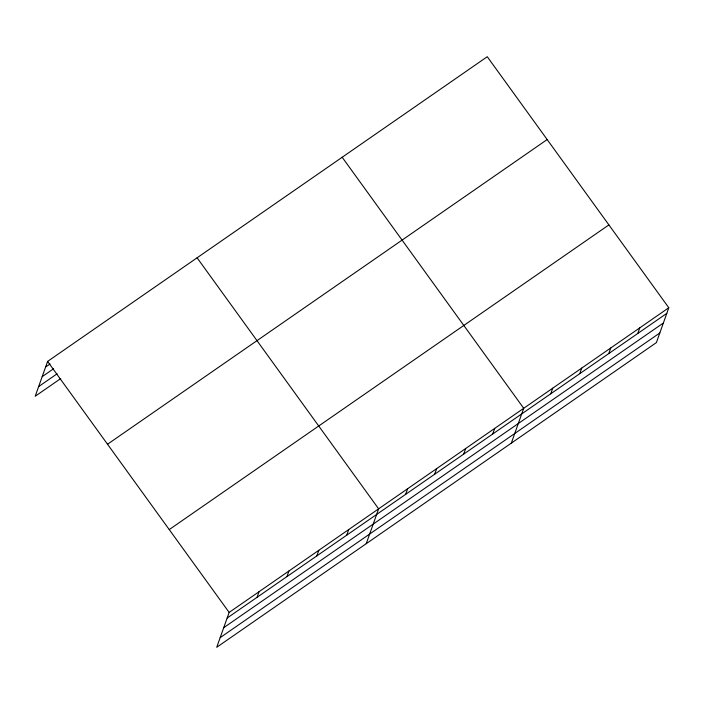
<?xml version="1.0" encoding="UTF-8"?>
<svg xmlns="http://www.w3.org/2000/svg" width="704" height="704" viewBox="0 0 704 704"><rect width="100%" height="100%" fill="white"/><g stroke="black" fill="none" stroke-linecap="round" stroke-linejoin="round"><path stroke-width="1.06" d="M668.8 307.745L229.152 612.427L216.735 647.284L656.392 342.602L668.8 307.745L487.265 56.716L47.608 361.398L35.2 396.255L60.702 378.585M257.048 597.335L259.046 591.712M286.942 576.611L288.939 570.988M316.835 555.896L318.842 550.273M346.729 535.181L348.735 529.558M366.221 543.69L378.629 508.834L197.094 257.805M405.645 494.349L407.651 488.726M434.667 474.241L436.665 468.618M463.681 454.133L465.678 448.51M492.694 434.025L494.701 428.402M511.306 443.15L523.714 408.294L342.179 157.265M550.73 393.809L552.737 388.186M579.744 373.701L581.75 368.078M608.766 353.584L610.764 347.97M637.78 333.476L639.786 327.853M45.61 367.022L50.002 363.977M42.178 376.666L53.601 368.746M38.632 386.602L57.103 373.806M107.518 444.242L547.166 139.559M169.242 529.584L608.89 224.91M227.146 618.05L666.794 313.368M223.714 627.695L663.362 323.013M220.176 637.639L659.824 332.957M47.608 361.398L229.152 612.427"/></g></svg>
